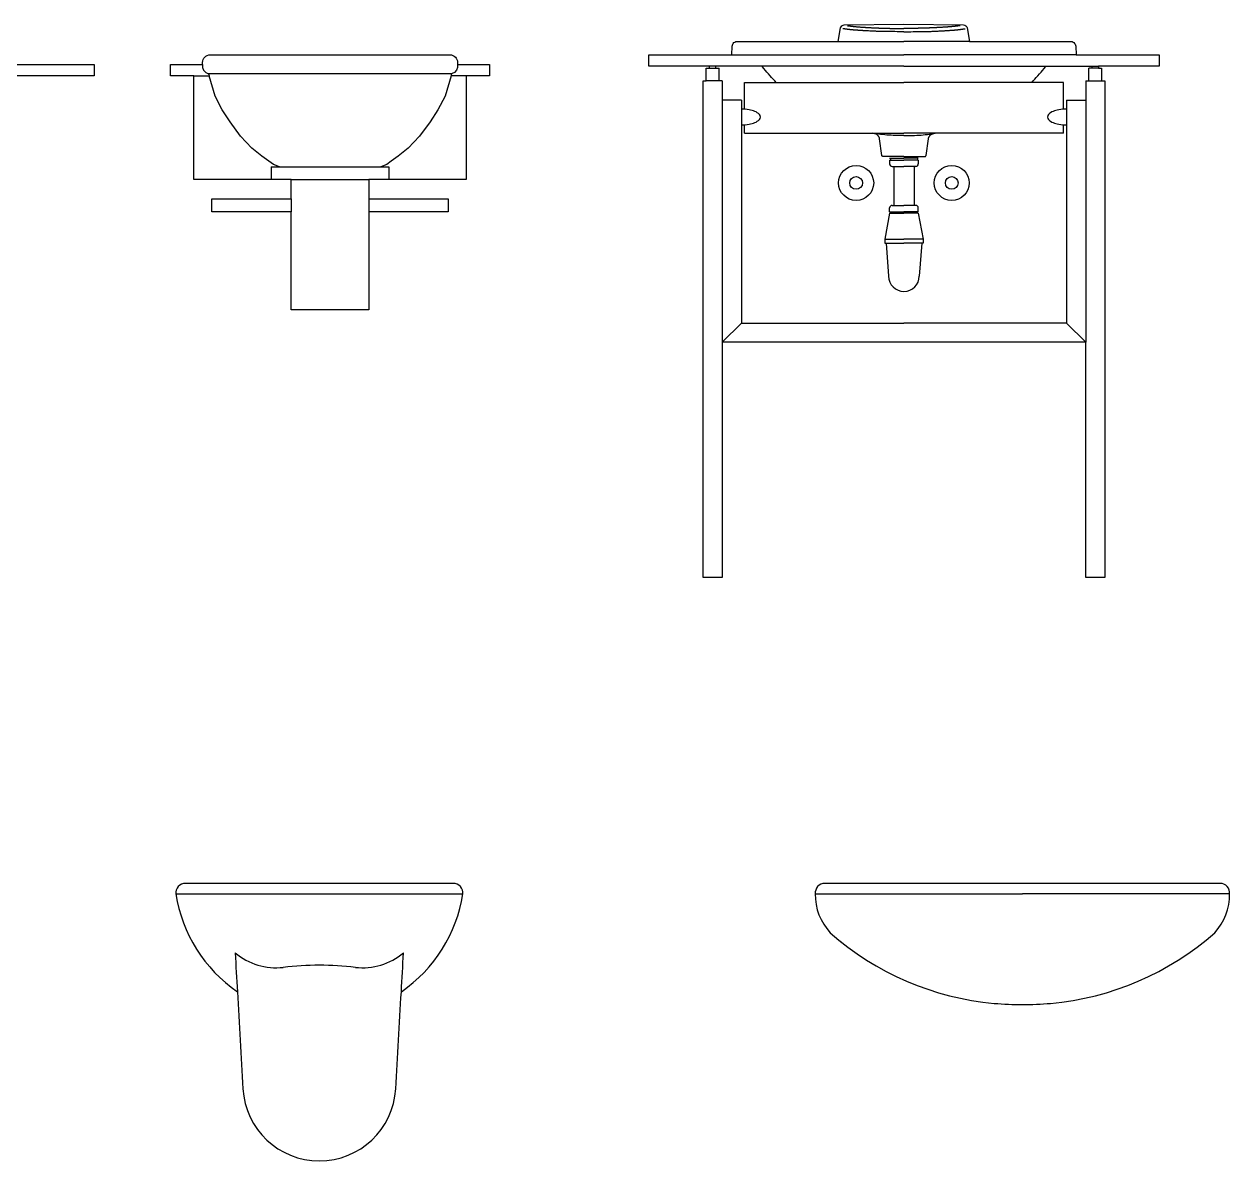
# Model space of a CAD drawing. Header units: millimetres. Extents: x 26555 to 42000, y 34815 to 42213.
# Drawn here: x 28434 to 30325, y 40430 to 42213 of the extents above; entities that cross this region are included whole.
import ezdxf

# ---------------------------------------------------------------- set-up
doc = ezdxf.new("R2010")
doc.units = ezdxf.units.MM
doc.layers.add('cad-block.com', color=250, linetype='Continuous')

# ---------------------------------------------------------------- blocks, each defined once
blk = doc.blocks.new('washbasin 3_front_cad-block.com')
at = {"color": 0}
for p, q in [((-200, -15), (-200, -19.9)), ((200, -15), (200, -19.9)), ((-213.4, -33), (-189.7, -33)), ((-200, -19.9), (-198.5, -24)), ((-198.5, -24), (-195, -27.6)), ((-195, -27.6), (-191.5, -29.6)), ((-191.5, -29.6), (-190.2, -30.9)), ((-191.5, -29.6), (191.5, -29.6)), ((-190.2, -30.9), (-189.7, -33)), ((-180.3, -64.7), (-189.7, -33)), ((189.7, -33), (180.3, -64.7)), ((190.2, -30.9), (189.7, -33)), ((213.4, -33), (189.7, -33)), ((191.5, -29.6), (190.2, -30.9)), ((195, -27.6), (191.5, -29.6)), ((198.5, -24), (195, -27.6)), ((200, -19.9), (198.5, -24)), ((-169.1, -86.4), (-180.3, -64.7)), ((180.3, -64.7), (169.1, -86.4)), ((-156.8, -105.2), (-169.1, -86.4)), ((169.1, -86.4), (156.8, -105.2)), ((-140.4, -127.5), (-156.8, -105.2)), ((156.8, -105.2), (140.4, -127.5)), ((-122.7, -146.3), (-140.4, -127.5)), ((140.4, -127.5), (122.7, -146.3)), ((-106.9, -159.2), (-122.7, -146.3)), ((122.7, -146.3), (106.9, -159.2)), ((-96, -166.8), (-106.9, -159.2)), ((-88.8, -171.9), (-96, -166.8)), ((96, -166.8), (88.8, -171.9)), ((106.9, -159.2), (96, -166.8)), ((-92.1, -175.7), (-79.5, -175.7)), ((-92.1, -175.7), (-92.1, -195.7)), ((-79.5, -175.7), (-88.8, -171.9)), ((-79.5, -175.7), (79.5, -175.7)), ((88.8, -171.9), (79.5, -175.7)), ((79.5, -175.7), (92.1, -175.7)), ((92.1, -175.7), (92.1, -195.7)), ((-60.8, -195.7), (60.8, -195.7)), ((-60.8, -226.2), (-60.8, -246.2)), ((60.8, -226.2), (60.8, -246.2))]:
    blk.add_line(p, q, dxfattribs=at)
blk.add_lwpolyline([(-213.4, -195.7), (-213.4, -33), (-350, -33), (-350, -15), (-200, -15), (-200, -12, -0.414214), (-188, 0), (188, 0, -0.414214), (200, -12), (200, -15), (350, -15), (350, -33), (213.4, -33), (213.4, -195.7), (92.1, -195.7), (60.8, -195.7), (60.8, -226.2), (185.2, -226.2), (185.2, -246.2), (60.8, -246.2), (60.8, -400), (0, -400), (-60.8, -400), (-60.8, -246.2), (-185.2, -246.2), (-185.2, -226.2), (-60.8, -226.2), (-60.8, -195.7), (-92.1, -195.7)], format="xyb", close=True, dxfattribs=at)
blk = doc.blocks.new('washbasin 4_front_cad-block.com')
at = {"color": 0}
for p, q in [((-200, -15), (-200, -19.9)), ((200, -15), (200, -19.9)), ((-213.4, -33), (-189.7, -33)), ((-200, -19.9), (-198.5, -24)), ((-198.5, -24), (-195, -27.6)), ((-195, -27.6), (-191.5, -29.6)), ((-191.5, -29.6), (-190.2, -30.9)), ((-191.5, -29.6), (191.5, -29.6)), ((-190.2, -30.9), (-189.7, -33)), ((-180.3, -64.7), (-189.7, -33)), ((189.7, -33), (180.3, -64.7)), ((190.2, -30.9), (189.7, -33)), ((213.4, -33), (189.7, -33)), ((191.5, -29.6), (190.2, -30.9)), ((195, -27.6), (191.5, -29.6)), ((198.5, -24), (195, -27.6)), ((200, -19.9), (198.5, -24)), ((-169.1, -86.4), (-180.3, -64.7)), ((180.3, -64.7), (169.1, -86.4)), ((-156.8, -105.2), (-169.1, -86.4)), ((169.1, -86.4), (156.8, -105.2)), ((-140.4, -127.5), (-156.8, -105.2)), ((156.8, -105.2), (140.4, -127.5)), ((-122.7, -146.3), (-140.4, -127.5)), ((140.4, -127.5), (122.7, -146.3)), ((-106.9, -159.2), (-122.7, -146.3)), ((122.7, -146.3), (106.9, -159.2)), ((-96, -166.8), (-106.9, -159.2)), ((-88.8, -171.9), (-96, -166.8)), ((96, -166.8), (88.8, -171.9)), ((106.9, -159.2), (96, -166.8)), ((-92.1, -175.7), (-92.1, -195.7)), ((-92.1, -175.7), (-79.5, -175.7)), ((-79.5, -175.7), (-88.8, -171.9)), ((-79.5, -175.7), (79.5, -175.7)), ((88.8, -171.9), (79.5, -175.7)), ((79.5, -175.7), (92.1, -175.7)), ((92.1, -175.7), (92.1, -195.7)), ((-60.8, -195.7), (60.8, -195.7)), ((-60.8, -226.2), (-60.8, -246.2)), ((60.8, -226.2), (60.8, -246.2))]:
    blk.add_line(p, q, dxfattribs=at)
blk.add_lwpolyline([(-213.4, -33), (-250, -33), (-250, -15), (-200, -15), (-200, -12, -0.414214), (-188, 0), (188, 0, -0.414214), (200, -12), (200, -15), (250, -15), (250, -33), (213.4, -33), (213.4, -195.7), (92.1, -195.7), (60.8, -195.7), (60.8, -226.2), (185.2, -226.2), (185.2, -246.2), (60.8, -246.2), (60.8, -400), (0, -400), (-60.8, -400), (-60.8, -246.2), (-185.2, -246.2), (-185.2, -226.2), (-60.8, -226.2), (-60.8, -195.7), (-92.1, -195.7), (-213.4, -195.7)], format="xyb", close=True, dxfattribs=at)
blk = doc.blocks.new('washbasin 5_front_cad-block.com')
at = {"color": 0, "linetype": 'Continuous'}
for p, q in [((-0.096, 0.861), (-0.096, 0.861)), ((-0.0958, 0.861), (-0.096, 0.861)), ((-0.0955, 0.861), (-0.0958, 0.861)), ((-0.0953, 0.8609), (-0.0955, 0.861)), ((-0.0951, 0.8609), (-0.0953, 0.8609)), ((-0.0948, 0.8608), (-0.0951, 0.8609)), ((-0.0945, 0.8608), (-0.0948, 0.8608)), ((-0.0942, 0.8607), (-0.0945, 0.8608)), ((-0.0939, 0.8607), (-0.0942, 0.8607)), ((-0.0936, 0.8606), (-0.0939, 0.8607)), ((-0.0933, 0.8606), (-0.0936, 0.8606)), ((-0.093, 0.8605), (-0.0933, 0.8606)), ((-0.0926, 0.8605), (-0.093, 0.8605)), ((-0.0922, 0.8604), (-0.0926, 0.8605)), ((-0.0918, 0.8603), (-0.0922, 0.8604)), ((-0.0914, 0.8603), (-0.0918, 0.8603)), ((-0.091, 0.8602), (-0.0914, 0.8603)), ((-0.0906, 0.8602), (-0.091, 0.8602)), ((-0.0902, 0.8601), (-0.0906, 0.8602)), ((-0.0898, 0.8601), (-0.0902, 0.8601)), ((-0.0893, 0.86), (-0.0898, 0.8601)), ((-0.0888, 0.8599), (-0.0893, 0.86)), ((-0.0884, 0.8599), (-0.0888, 0.8599)), ((-0.0879, 0.8598), (-0.0884, 0.8599)), ((-0.0883, 0.8657), (-0.0881, 0.8657)), ((-0.0881, 0.8657), (-0.0878, 0.8657)), ((-0.0874, 0.8598), (-0.0879, 0.8598)), ((-0.0878, 0.8657), (-0.0875, 0.8656)), ((-0.0875, 0.8656), (-0.0872, 0.8656)), ((-0.0869, 0.8597), (-0.0874, 0.8598)), ((-0.0872, 0.8656), (-0.0868, 0.8655)), ((-0.0864, 0.8597), (-0.0869, 0.8597)), ((-0.0868, 0.8655), (-0.0865, 0.8654)), ((-0.0865, 0.8654), (-0.0861, 0.8654)), ((-0.0859, 0.8596), (-0.0864, 0.8597)), ((-0.0861, 0.8654), (-0.0857, 0.8653)), ((-0.0854, 0.8595), (-0.0859, 0.8596)), ((-0.0857, 0.8653), (-0.0853, 0.8653)), ((-0.0849, 0.8595), (-0.0854, 0.8595)), ((-0.0853, 0.8653), (-0.0849, 0.8652)), ((-0.0849, 0.8652), (-0.0845, 0.8652)), ((-0.0843, 0.8594), (-0.0849, 0.8595)), ((-0.0845, 0.8652), (-0.084, 0.8651)), ((-0.0838, 0.8594), (-0.0843, 0.8594)), ((-0.084, 0.8651), (-0.0836, 0.8651)), ((-0.0832, 0.8593), (-0.0838, 0.8594)), ((-0.0836, 0.8651), (-0.0832, 0.865)), ((-0.0832, 0.865), (-0.0827, 0.865)), ((-0.0826, 0.8593), (-0.0832, 0.8593)), ((-0.0827, 0.865), (-0.0822, 0.8649)), ((-0.0821, 0.8592), (-0.0826, 0.8593)), ((-0.0822, 0.8649), (-0.0818, 0.8648)), ((-0.0815, 0.8591), (-0.0821, 0.8592)), ((-0.0818, 0.8648), (-0.0813, 0.8648)), ((-0.0809, 0.8591), (-0.0815, 0.8591)), ((-0.0813, 0.8648), (-0.0808, 0.8647)), ((-0.0803, 0.859), (-0.0809, 0.8591)), ((-0.0808, 0.8647), (-0.0803, 0.8647)), ((-0.0803, 0.8647), (-0.0798, 0.8646)), ((-0.0796, 0.859), (-0.0803, 0.859)), ((-0.0798, 0.8646), (-0.0792, 0.8646)), ((-0.079, 0.8589), (-0.0796, 0.859)), ((-0.0792, 0.8646), (-0.0787, 0.8645)), ((-0.0784, 0.8589), (-0.079, 0.8589)), ((-0.0787, 0.8645), (-0.0782, 0.8645)), ((-0.0777, 0.8588), (-0.0784, 0.8589)), ((-0.0782, 0.8645), (-0.0776, 0.8644)), ((-0.0771, 0.8587), (-0.0777, 0.8588)), ((-0.0776, 0.8644), (-0.0771, 0.8644)), ((-0.0771, 0.8644), (-0.0765, 0.8643)), ((-0.0764, 0.8587), (-0.0771, 0.8587)), ((-0.0765, 0.8643), (-0.0759, 0.8642)), ((-0.0758, 0.8586), (-0.0764, 0.8587)), ((-0.0759, 0.8642), (-0.0753, 0.8642)), ((-0.0751, 0.8586), (-0.0758, 0.8586)), ((-0.0753, 0.8642), (-0.0747, 0.8641)), ((-0.0744, 0.8585), (-0.0751, 0.8586)), ((-0.0747, 0.8641), (-0.0741, 0.8641)), ((-0.0737, 0.8585), (-0.0744, 0.8585)), ((-0.0741, 0.8641), (-0.0735, 0.864)), ((-0.073, 0.8584), (-0.0737, 0.8585)), ((-0.0735, 0.864), (-0.0729, 0.864)), ((-0.0723, 0.8584), (-0.073, 0.8584)), ((-0.0729, 0.864), (-0.0723, 0.8639)), ((-0.0723, 0.8639), (-0.0716, 0.8639)), ((-0.0716, 0.8583), (-0.0723, 0.8584)), ((-0.0716, 0.8639), (-0.071, 0.8638)), ((-0.0708, 0.8583), (-0.0716, 0.8583)), ((-0.071, 0.8638), (-0.0703, 0.8638)), ((-0.0701, 0.8582), (-0.0708, 0.8583)), ((-0.0703, 0.8638), (-0.0697, 0.8637)), ((-0.0694, 0.8582), (-0.0701, 0.8582)), ((-0.0697, 0.8637), (-0.069, 0.8637)), ((-0.0686, 0.8581), (-0.0694, 0.8582)), ((-0.069, 0.8637), (-0.0683, 0.8636)), ((-0.068, 0.8581), (-0.0686, 0.8581)), ((-0.0683, 0.8636), (-0.0676, 0.8636)), ((-0.0675, 0.858), (-0.068, 0.8581)), ((-0.0676, 0.8636), (-0.0669, 0.8635)), ((-0.0669, 0.858), (-0.0675, 0.858)), ((-0.0669, 0.8635), (-0.0662, 0.8635)), ((-0.0664, 0.858), (-0.0669, 0.858)), ((-0.0658, 0.8579), (-0.0664, 0.858)), ((-0.0662, 0.8635), (-0.0655, 0.8634)), ((-0.0653, 0.8579), (-0.0658, 0.8579)), ((-0.0655, 0.8634), (-0.0648, 0.8634)), ((-0.0646, 0.8579), (-0.0653, 0.8579)), ((-0.0648, 0.8634), (-0.0641, 0.8633)), ((-0.0638, 0.8578), (-0.0646, 0.8579)), ((-0.0641, 0.8633), (-0.0633, 0.8632)), ((-0.063, 0.8578), (-0.0638, 0.8578)), ((-0.0633, 0.8632), (-0.0628, 0.8632)), ((-0.0623, 0.8577), (-0.063, 0.8578)), ((-0.0628, 0.8632), (-0.0622, 0.8632)), ((-0.0617, 0.8577), (-0.0623, 0.8577)), ((-0.0622, 0.8632), (-0.0617, 0.8631)), ((-0.0617, 0.8631), (-0.0612, 0.8631)), ((-0.0612, 0.8576), (-0.0617, 0.8577)), ((-0.0612, 0.8631), (-0.0607, 0.8631)), ((-0.0606, 0.8576), (-0.0612, 0.8576)), ((-0.0607, 0.8631), (-0.0601, 0.863)), ((-0.06, 0.8576), (-0.0606, 0.8576)), ((-0.0601, 0.863), (-0.0594, 0.863)), ((-0.0595, 0.8576), (-0.06, 0.8576)), ((-0.0589, 0.8575), (-0.0595, 0.8576)), ((-0.0594, 0.863), (-0.0587, 0.863)), ((-0.0583, 0.8575), (-0.0589, 0.8575)), ((-0.0587, 0.863), (-0.0579, 0.8629)), ((-0.0577, 0.8575), (-0.0583, 0.8575)), ((-0.0579, 0.8629), (-0.0572, 0.8629)), ((-0.0572, 0.8574), (-0.0577, 0.8575)), ((-0.0572, 0.8629), (-0.0566, 0.8628)), ((-0.0566, 0.8574), (-0.0572, 0.8574)), ((-0.0566, 0.8628), (-0.0561, 0.8628)), ((-0.056, 0.8574), (-0.0566, 0.8574)), ((-0.0561, 0.8628), (-0.0556, 0.8628)), ((-0.0554, 0.8574), (-0.056, 0.8574)), ((-0.0556, 0.8628), (-0.055, 0.8627)), ((-0.0536, 0.8573), (-0.0554, 0.8574)), ((-0.055, 0.8627), (-0.0545, 0.8627)), ((-0.0545, 0.8627), (-0.0539, 0.8627)), ((-0.0539, 0.8627), (-0.0534, 0.8627)), ((-0.0518, 0.8572), (-0.0536, 0.8573)), ((-0.0534, 0.8627), (-0.0528, 0.8626)), ((-0.0528, 0.8626), (-0.0523, 0.8626)), ((-0.0523, 0.8626), (-0.0517, 0.8626)), ((-0.0506, 0.8571), (-0.0518, 0.8572)), ((-0.0517, 0.8626), (-0.0511, 0.8625)), ((-0.0511, 0.8625), (-0.0506, 0.8625)), ((-0.0506, 0.8625), (-0.05, 0.8625)), ((-0.0493, 0.8571), (-0.0506, 0.8571)), ((-0.05, 0.8625), (-0.0494, 0.8625)), ((-0.0494, 0.8625), (-0.0488, 0.8624)), ((-0.0481, 0.857), (-0.0493, 0.8571)), ((-0.0488, 0.8624), (-0.0483, 0.8624)), ((-0.0483, 0.8624), (-0.0477, 0.8624)), ((-0.0468, 0.857), (-0.0481, 0.857)), ((-0.0477, 0.8624), (-0.0471, 0.8623)), ((-0.0471, 0.8623), (-0.0465, 0.8623)), ((-0.0455, 0.8569), (-0.0468, 0.857)), ((-0.0465, 0.8623), (-0.0459, 0.8623)), ((-0.0459, 0.8623), (-0.0453, 0.8623)), ((-0.0442, 0.8569), (-0.0455, 0.8569)), ((-0.0453, 0.8623), (-0.0447, 0.8622)), ((-0.0447, 0.8622), (-0.0441, 0.8622)), ((-0.0429, 0.8568), (-0.0442, 0.8569)), ((-0.0441, 0.8622), (-0.0435, 0.8622)), ((-0.0435, 0.8622), (-0.0429, 0.8622)), ((-0.0429, 0.8622), (-0.0423, 0.8621)), ((-0.0416, 0.8568), (-0.0429, 0.8568)), ((-0.0423, 0.8621), (-0.0417, 0.8621)), ((-0.0417, 0.8621), (-0.0411, 0.8621)), ((-0.0403, 0.8568), (-0.0416, 0.8568)), ((-0.0411, 0.8621), (-0.0405, 0.8621)), ((-0.0405, 0.8621), (-0.0399, 0.8621)), ((-0.0389, 0.8567), (-0.0403, 0.8568)), ((-0.0399, 0.8621), (-0.0393, 0.862)), ((-0.0393, 0.862), (-0.0386, 0.862)), ((-0.0375, 0.8567), (-0.0389, 0.8567)), ((-0.0386, 0.862), (-0.038, 0.862)), ((-0.038, 0.862), (-0.0374, 0.862)), ((-0.0361, 0.8566), (-0.0375, 0.8567)), ((-0.0374, 0.862), (-0.0368, 0.8619)), ((-0.0368, 0.8619), (-0.0361, 0.8619)), ((-0.0361, 0.8619), (-0.0356, 0.8619)), ((-0.0346, 0.8566), (-0.0361, 0.8566)), ((-0.0356, 0.8619), (-0.0351, 0.8619)), ((-0.0351, 0.8619), (-0.0345, 0.8619)), ((-0.0331, 0.8566), (-0.0346, 0.8566)), ((-0.0345, 0.8619), (-0.0339, 0.8618)), ((-0.0339, 0.8618), (-0.0333, 0.8618)), ((-0.0333, 0.8618), (-0.0328, 0.8618)), ((-0.0315, 0.8565), (-0.0331, 0.8566)), ((-0.0328, 0.8618), (-0.0323, 0.8618)), ((-0.0323, 0.8618), (-0.0318, 0.8618)), ((-0.0318, 0.8618), (-0.0313, 0.8618)), ((-0.0299, 0.8565), (-0.0315, 0.8565)), ((-0.0313, 0.8618), (-0.0309, 0.8618)), ((-0.0309, 0.8618), (-0.0304, 0.8617)), ((-0.0304, 0.8617), (-0.0299, 0.8617)), ((-0.0299, 0.8617), (-0.0294, 0.8617)), ((-0.0282, 0.8565), (-0.0299, 0.8565)), ((-0.0294, 0.8617), (-0.0289, 0.8617)), ((-0.0289, 0.8617), (-0.0284, 0.8617)), ((-0.0284, 0.8617), (-0.0279, 0.8617)), ((-0.0265, 0.8564), (-0.0282, 0.8565)), ((-0.0279, 0.8617), (-0.0274, 0.8617)), ((-0.0279, 0.8617), (-0.0279, 0.8617)), ((-0.0274, 0.8617), (-0.027, 0.8617)), ((-0.027, 0.8617), (-0.0265, 0.8616)), ((-0.0265, 0.8616), (-0.026, 0.8616)), ((-0.0249, 0.8564), (-0.0265, 0.8564)), ((-0.026, 0.8616), (-0.0255, 0.8616)), ((-0.0255, 0.8616), (-0.025, 0.8616)), ((-0.025, 0.8616), (-0.0245, 0.8616)), ((-0.0233, 0.8564), (-0.0249, 0.8564)), ((-0.0245, 0.8616), (-0.024, 0.8616)), ((-0.024, 0.8616), (-0.0235, 0.8616)), ((-0.0235, 0.8616), (-0.023, 0.8616)), ((-0.0216, 0.8564), (-0.0233, 0.8564)), ((-0.023, 0.8616), (-0.0225, 0.8616)), ((-0.0225, 0.8616), (-0.022, 0.8615)), ((-0.022, 0.8615), (-0.0215, 0.8615)), ((-0.0199, 0.8563), (-0.0216, 0.8564)), ((-0.0215, 0.8615), (-0.021, 0.8615)), ((-0.021, 0.8615), (-0.0205, 0.8615)), ((-0.0205, 0.8615), (-0.02, 0.8615)), ((-0.02, 0.8615), (-0.0195, 0.8615)), ((-0.0164, 0.8563), (-0.0199, 0.8563)), ((-0.0195, 0.8615), (-0.019, 0.8615)), ((-0.019, 0.8615), (-0.0185, 0.8615)), ((-0.0185, 0.8615), (-0.018, 0.8615)), ((-0.018, 0.8615), (-0.0175, 0.8615)), ((-0.0175, 0.8615), (-0.017, 0.8615)), ((-0.017, 0.8615), (-0.0165, 0.8615)), ((-0.0165, 0.8615), (-0.0159, 0.8614)), ((-0.0144, 0.8563), (-0.0164, 0.8563)), ((-0.0159, 0.8614), (-0.0153, 0.8614)), ((-0.0153, 0.8614), (-0.0148, 0.8614)), ((-0.0148, 0.8614), (-0.0144, 0.8614)), ((-0.0144, 0.8614), (-0.0139, 0.8614)), ((-0.0109, 0.8562), (-0.0144, 0.8563)), ((-0.0139, 0.8614), (-0.0133, 0.8614)), ((-0.0133, 0.8614), (-0.0127, 0.8614)), ((-0.0127, 0.8614), (-0.0121, 0.8614)), ((-0.0121, 0.8614), (-0.0115, 0.8614)), ((-0.0115, 0.8614), (-0.0109, 0.8614)), ((-0.0109, 0.8614), (-0.0103, 0.8614)), ((-0.0073, 0.8562), (-0.0109, 0.8562)), ((-0.0103, 0.8614), (-0.0097, 0.8614)), ((-0.0097, 0.8614), (-0.0091, 0.8614)), ((-0.0091, 0.8614), (-0.0085, 0.8614)), ((-0.0085, 0.8614), (-0.0083, 0.8614)), ((-0.0083, 0.8614), (-0.0079, 0.8614)), ((-0.0083, 0.8614), (-0.0083, 0.8614)), ((-0.0079, 0.8614), (-0.0073, 0.8614)), ((-0.0073, 0.8614), (-0.0067, 0.8614)), ((-0.0037, 0.8562), (-0.0073, 0.8562)), ((-0.0067, 0.8614), (-0.0061, 0.8614)), ((-0.0061, 0.8614), (-0.0055, 0.8614)), ((-0.0055, 0.8614), (-0.0049, 0.8614)), ((-0.0049, 0.8614), (-0.0043, 0.8613)), ((-0.0043, 0.8613), (-0.0037, 0.8613)), ((-0.0037, 0.8613), (-0.0031, 0.8613)), ((0, 0.8562), (-0.0037, 0.8562)), ((-0.0031, 0.8613), (-0.0025, 0.8613)), ((-0.0025, 0.8613), (-0.0018, 0.8613)), ((-0.0018, 0.8613), (-0.0014, 0.8613)), ((-0.0014, 0.8613), (-0.0012, 0.8613)), ((-0.0012, 0.8613), (-0.0008, 0.8613)), ((-0.0008, 0.8613), (-0.0006, 0.8613)), ((-0.0006, 0.8613), (-0.0005, 0.8613)), ((-0.0005, 0.8613), (-0.0002, 0.8613)), ((-0.0002, 0.8613), (-0.0001, 0.8613)), ((-0.0001, 0.8613), (0, 0.8613)), ((0.0001, 0.8613), (0, 0.8613)), ((0, 0.8562), (0.0037, 0.8562)), ((0.0002, 0.8613), (0.0001, 0.8613)), ((0.0005, 0.8613), (0.0002, 0.8613)), ((0.0006, 0.8613), (0.0005, 0.8613)), ((0.0008, 0.8613), (0.0006, 0.8613)), ((0.0012, 0.8613), (0.0008, 0.8613)), ((0.0014, 0.8613), (0.0012, 0.8613)), ((0.0018, 0.8613), (0.0014, 0.8613)), ((0.0025, 0.8613), (0.0018, 0.8613)), ((0.0031, 0.8613), (0.0025, 0.8613)), ((0.0037, 0.8613), (0.0031, 0.8613)), ((0.0043, 0.8613), (0.0037, 0.8613)), ((0.0037, 0.8562), (0.0073, 0.8562)), ((0.0049, 0.8614), (0.0043, 0.8613)), ((0.0055, 0.8614), (0.0049, 0.8614)), ((0.0061, 0.8614), (0.0055, 0.8614)), ((0.0067, 0.8614), (0.0061, 0.8614)), ((0.0073, 0.8614), (0.0067, 0.8614)), ((0.0079, 0.8614), (0.0073, 0.8614)), ((0.0073, 0.8562), (0.0109, 0.8562)), ((0.0083, 0.8614), (0.0079, 0.8614)), ((0.0085, 0.8614), (0.0083, 0.8614)), ((0.0083, 0.8614), (0.0083, 0.8614)), ((0.0091, 0.8614), (0.0085, 0.8614)), ((0.0097, 0.8614), (0.0091, 0.8614)), ((0.0103, 0.8614), (0.0097, 0.8614)), ((0.0109, 0.8614), (0.0103, 0.8614)), ((0.0115, 0.8614), (0.0109, 0.8614)), ((0.0109, 0.8562), (0.0144, 0.8563)), ((0.0121, 0.8614), (0.0115, 0.8614)), ((0.0127, 0.8614), (0.0121, 0.8614)), ((0.0133, 0.8614), (0.0127, 0.8614)), ((0.0139, 0.8614), (0.0133, 0.8614)), ((0.0144, 0.8614), (0.0139, 0.8614)), ((0.0148, 0.8614), (0.0144, 0.8614)), ((0.0144, 0.8563), (0.0164, 0.8563)), ((0.0153, 0.8614), (0.0148, 0.8614)), ((0.0159, 0.8614), (0.0153, 0.8614)), ((0.0165, 0.8615), (0.0159, 0.8614)), ((0.0164, 0.8563), (0.0199, 0.8563)), ((0.017, 0.8615), (0.0165, 0.8615)), ((0.0175, 0.8615), (0.017, 0.8615)), ((0.018, 0.8615), (0.0175, 0.8615)), ((0.0185, 0.8615), (0.018, 0.8615)), ((0.019, 0.8615), (0.0185, 0.8615)), ((0.0195, 0.8615), (0.019, 0.8615)), ((0.02, 0.8615), (0.0195, 0.8615)), ((0.0199, 0.8563), (0.0216, 0.8564)), ((0.0205, 0.8615), (0.02, 0.8615)), ((0.021, 0.8615), (0.0205, 0.8615)), ((0.0215, 0.8615), (0.021, 0.8615)), ((0.022, 0.8615), (0.0215, 0.8615)), ((0.0216, 0.8564), (0.0233, 0.8564)), ((0.0225, 0.8616), (0.022, 0.8615)), ((0.023, 0.8616), (0.0225, 0.8616)), ((0.0235, 0.8616), (0.023, 0.8616)), ((0.0233, 0.8564), (0.0249, 0.8564)), ((0.024, 0.8616), (0.0235, 0.8616)), ((0.0245, 0.8616), (0.024, 0.8616)), ((0.025, 0.8616), (0.0245, 0.8616)), ((0.0249, 0.8564), (0.0265, 0.8564)), ((0.0255, 0.8616), (0.025, 0.8616)), ((0.026, 0.8616), (0.0255, 0.8616)), ((0.0265, 0.8616), (0.026, 0.8616)), ((0.027, 0.8617), (0.0265, 0.8616)), ((0.0265, 0.8564), (0.0282, 0.8565)), ((0.0274, 0.8617), (0.027, 0.8617)), ((0.0279, 0.8617), (0.0274, 0.8617)), ((0.0284, 0.8617), (0.0279, 0.8617)), ((0.0279, 0.8617), (0.0279, 0.8617)), ((0.0282, 0.8565), (0.0299, 0.8565)), ((0.0289, 0.8617), (0.0284, 0.8617)), ((0.0294, 0.8617), (0.0289, 0.8617)), ((0.0299, 0.8617), (0.0294, 0.8617)), ((0.0304, 0.8617), (0.0299, 0.8617)), ((0.0299, 0.8565), (0.0315, 0.8565)), ((0.0309, 0.8618), (0.0304, 0.8617)), ((0.0313, 0.8618), (0.0309, 0.8618)), ((0.0318, 0.8618), (0.0313, 0.8618)), ((0.0315, 0.8565), (0.0331, 0.8566)), ((0.0323, 0.8618), (0.0318, 0.8618)), ((0.0328, 0.8618), (0.0323, 0.8618)), ((0.0333, 0.8618), (0.0328, 0.8618)), ((0.0331, 0.8566), (0.0346, 0.8566)), ((0.0339, 0.8618), (0.0333, 0.8618)), ((0.0345, 0.8619), (0.0339, 0.8618)), ((0.0351, 0.8619), (0.0345, 0.8619)), ((0.0346, 0.8566), (0.0361, 0.8566)), ((0.0356, 0.8619), (0.0351, 0.8619)), ((0.0361, 0.8619), (0.0356, 0.8619)), ((0.0368, 0.8619), (0.0361, 0.8619)), ((0.0361, 0.8566), (0.0375, 0.8567)), ((0.0374, 0.862), (0.0368, 0.8619)), ((0.038, 0.862), (0.0374, 0.862)), ((0.0375, 0.8567), (0.0389, 0.8567)), ((0.0386, 0.862), (0.038, 0.862)), ((0.0393, 0.862), (0.0386, 0.862)), ((0.0389, 0.8567), (0.0403, 0.8568)), ((0.0399, 0.8621), (0.0393, 0.862)), ((0.0405, 0.8621), (0.0399, 0.8621)), ((0.0403, 0.8568), (0.0416, 0.8568)), ((0.0411, 0.8621), (0.0405, 0.8621)), ((0.0417, 0.8621), (0.0411, 0.8621)), ((0.0416, 0.8568), (0.0429, 0.8568)), ((0.0423, 0.8621), (0.0417, 0.8621)), ((0.0429, 0.8622), (0.0423, 0.8621)), ((0.0435, 0.8622), (0.0429, 0.8622)), ((0.0429, 0.8568), (0.0442, 0.8569)), ((0.0441, 0.8622), (0.0435, 0.8622)), ((0.0447, 0.8622), (0.0441, 0.8622)), ((0.0442, 0.8569), (0.0455, 0.8569)), ((0.0453, 0.8623), (0.0447, 0.8622)), ((0.0459, 0.8623), (0.0453, 0.8623)), ((0.0455, 0.8569), (0.0468, 0.857)), ((0.0465, 0.8623), (0.0459, 0.8623)), ((0.0471, 0.8623), (0.0465, 0.8623)), ((0.0468, 0.857), (0.0481, 0.857)), ((0.0477, 0.8624), (0.0471, 0.8623)), ((0.0483, 0.8624), (0.0477, 0.8624)), ((0.0481, 0.857), (0.0493, 0.8571)), ((0.0488, 0.8624), (0.0483, 0.8624)), ((0.0494, 0.8625), (0.0488, 0.8624)), ((0.0493, 0.8571), (0.0506, 0.8571)), ((0.05, 0.8625), (0.0494, 0.8625)), ((0.0506, 0.8625), (0.05, 0.8625)), ((0.0511, 0.8625), (0.0506, 0.8625)), ((0.0506, 0.8571), (0.0518, 0.8572)), ((0.0517, 0.8626), (0.0511, 0.8625)), ((0.0523, 0.8626), (0.0517, 0.8626)), ((0.0518, 0.8572), (0.0536, 0.8573)), ((0.0528, 0.8626), (0.0523, 0.8626)), ((0.0534, 0.8627), (0.0528, 0.8626)), ((0.0539, 0.8627), (0.0534, 0.8627)), ((0.0536, 0.8573), (0.0554, 0.8574)), ((0.0545, 0.8627), (0.0539, 0.8627)), ((0.055, 0.8627), (0.0545, 0.8627)), ((0.0556, 0.8628), (0.055, 0.8627)), ((0.0554, 0.8574), (0.056, 0.8574)), ((0.0561, 0.8628), (0.0556, 0.8628)), ((0.056, 0.8574), (0.0566, 0.8574)), ((0.0566, 0.8628), (0.0561, 0.8628)), ((0.0572, 0.8629), (0.0566, 0.8628)), ((0.0566, 0.8574), (0.0572, 0.8574)), ((0.0579, 0.8629), (0.0572, 0.8629)), ((0.0572, 0.8574), (0.0577, 0.8575)), ((0.0577, 0.8575), (0.0583, 0.8575)), ((0.0587, 0.863), (0.0579, 0.8629)), ((0.0583, 0.8575), (0.0589, 0.8575)), ((0.0594, 0.863), (0.0587, 0.863)), ((0.0589, 0.8575), (0.0595, 0.8576)), ((0.0601, 0.863), (0.0594, 0.863)), ((0.0595, 0.8576), (0.06, 0.8576)), ((0.06, 0.8576), (0.0606, 0.8576)), ((0.0607, 0.8631), (0.0601, 0.863)), ((0.0606, 0.8576), (0.0612, 0.8576)), ((0.0612, 0.8631), (0.0607, 0.8631)), ((0.0617, 0.8631), (0.0612, 0.8631)), ((0.0612, 0.8576), (0.0617, 0.8577)), ((0.0622, 0.8632), (0.0617, 0.8631)), ((0.0617, 0.8577), (0.0623, 0.8577)), ((0.0628, 0.8632), (0.0622, 0.8632)), ((0.0623, 0.8577), (0.063, 0.8578)), ((0.0633, 0.8632), (0.0628, 0.8632)), ((0.063, 0.8578), (0.0638, 0.8578)), ((0.0641, 0.8633), (0.0633, 0.8632)), ((0.0638, 0.8578), (0.0646, 0.8579)), ((0.0648, 0.8634), (0.0641, 0.8633)), ((0.0646, 0.8579), (0.0653, 0.8579)), ((0.0655, 0.8634), (0.0648, 0.8634)), ((0.0653, 0.8579), (0.0658, 0.8579)), ((0.0662, 0.8635), (0.0655, 0.8634)), ((0.0658, 0.8579), (0.0664, 0.858)), ((0.0669, 0.8635), (0.0662, 0.8635)), ((0.0664, 0.858), (0.0669, 0.858)), ((0.0676, 0.8636), (0.0669, 0.8635)), ((0.0669, 0.858), (0.0675, 0.858)), ((0.0675, 0.858), (0.068, 0.8581)), ((0.0683, 0.8636), (0.0676, 0.8636)), ((0.068, 0.8581), (0.0686, 0.8581)), ((0.069, 0.8637), (0.0683, 0.8636)), ((0.0686, 0.8581), (0.0694, 0.8582)), ((0.0697, 0.8637), (0.069, 0.8637)), ((0.0694, 0.8582), (0.0701, 0.8582)), ((0.0703, 0.8638), (0.0697, 0.8637)), ((0.0701, 0.8582), (0.0708, 0.8583)), ((0.071, 0.8638), (0.0703, 0.8638)), ((0.0708, 0.8583), (0.0716, 0.8583)), ((0.0716, 0.8639), (0.071, 0.8638)), ((0.0723, 0.8639), (0.0716, 0.8639)), ((0.0716, 0.8583), (0.0723, 0.8584)), ((0.0729, 0.864), (0.0723, 0.8639)), ((0.0723, 0.8584), (0.073, 0.8584)), ((0.0735, 0.864), (0.0729, 0.864)), ((0.073, 0.8584), (0.0737, 0.8585)), ((0.0741, 0.8641), (0.0735, 0.864)), ((0.0737, 0.8585), (0.0744, 0.8585)), ((0.0747, 0.8641), (0.0741, 0.8641)), ((0.0744, 0.8585), (0.0751, 0.8586)), ((0.0753, 0.8642), (0.0747, 0.8641)), ((0.0751, 0.8586), (0.0758, 0.8586)), ((0.0759, 0.8642), (0.0753, 0.8642)), ((0.0758, 0.8586), (0.0764, 0.8587)), ((0.0765, 0.8643), (0.0759, 0.8642)), ((0.0764, 0.8587), (0.0771, 0.8587)), ((0.0771, 0.8644), (0.0765, 0.8643)), ((0.0776, 0.8644), (0.0771, 0.8644)), ((0.0771, 0.8587), (0.0777, 0.8588)), ((0.0782, 0.8645), (0.0776, 0.8644)), ((0.0777, 0.8588), (0.0784, 0.8589)), ((0.0787, 0.8645), (0.0782, 0.8645)), ((0.0784, 0.8589), (0.079, 0.8589)), ((0.0792, 0.8646), (0.0787, 0.8645)), ((0.079, 0.8589), (0.0796, 0.859)), ((0.0798, 0.8646), (0.0792, 0.8646)), ((0.0796, 0.859), (0.0803, 0.859)), ((0.0803, 0.8647), (0.0798, 0.8646)), ((0.0808, 0.8647), (0.0803, 0.8647)), ((0.0803, 0.859), (0.0809, 0.8591)), ((0.0813, 0.8648), (0.0808, 0.8647)), ((0.0809, 0.8591), (0.0815, 0.8591)), ((0.0818, 0.8648), (0.0813, 0.8648)), ((0.0815, 0.8591), (0.0821, 0.8592)), ((0.0822, 0.8649), (0.0818, 0.8648)), ((0.0821, 0.8592), (0.0826, 0.8593)), ((0.0827, 0.865), (0.0822, 0.8649)), ((0.0826, 0.8593), (0.0832, 0.8593)), ((0.0832, 0.865), (0.0827, 0.865)), ((0.0836, 0.8651), (0.0832, 0.865)), ((0.0832, 0.8593), (0.0838, 0.8594)), ((0.084, 0.8651), (0.0836, 0.8651)), ((0.0838, 0.8594), (0.0843, 0.8594)), ((0.0845, 0.8652), (0.084, 0.8651)), ((0.0843, 0.8594), (0.0849, 0.8595)), ((0.0849, 0.8652), (0.0845, 0.8652)), ((0.0853, 0.8653), (0.0849, 0.8652)), ((0.0849, 0.8595), (0.0854, 0.8595)), ((0.0857, 0.8653), (0.0853, 0.8653)), ((0.0854, 0.8595), (0.0859, 0.8596)), ((0.0861, 0.8654), (0.0857, 0.8653)), ((0.0859, 0.8596), (0.0864, 0.8597)), ((0.0865, 0.8654), (0.0861, 0.8654)), ((0.0864, 0.8597), (0.0869, 0.8597)), ((0.0868, 0.8655), (0.0865, 0.8654)), ((0.0872, 0.8656), (0.0868, 0.8655)), ((0.0869, 0.8597), (0.0874, 0.8598)), ((0.0875, 0.8656), (0.0872, 0.8656)), ((0.0874, 0.8598), (0.0879, 0.8598)), ((0.0878, 0.8657), (0.0875, 0.8656)), ((0.0881, 0.8657), (0.0878, 0.8657)), ((0.0879, 0.8598), (0.0884, 0.8599)), ((0.0883, 0.8657), (0.0881, 0.8657)), ((0.0884, 0.8599), (0.0888, 0.8599)), ((0.0888, 0.8599), (0.0893, 0.86)), ((0.0893, 0.86), (0.0898, 0.8601)), ((0.0898, 0.8601), (0.0902, 0.8601)), ((0.0902, 0.8601), (0.0906, 0.8602)), ((0.0906, 0.8602), (0.091, 0.8602)), ((0.091, 0.8602), (0.0914, 0.8603)), ((0.0914, 0.8603), (0.0918, 0.8603)), ((0.0918, 0.8603), (0.0922, 0.8604)), ((0.0922, 0.8604), (0.0926, 0.8605)), ((0.0926, 0.8605), (0.093, 0.8605)), ((0.093, 0.8605), (0.0933, 0.8606)), ((0.0933, 0.8606), (0.0936, 0.8606)), ((0.0936, 0.8606), (0.0939, 0.8607)), ((0.0939, 0.8607), (0.0942, 0.8607)), ((0.0942, 0.8607), (0.0945, 0.8608)), ((0.0945, 0.8608), (0.0948, 0.8608)), ((0.0948, 0.8608), (0.0951, 0.8609)), ((0.0951, 0.8609), (0.0953, 0.8609)), ((0.0953, 0.8609), (0.0955, 0.861)), ((0.0955, 0.861), (0.0958, 0.861)), ((0.0958, 0.861), (0.096, 0.861)), ((0.096, 0.861), (0.096, 0.861)), ((-0.27, 0.82), (0, 0.82)), ((0.27, 0.82), (0, 0.82)), ((-0.222, 0.8011), (-0.2227, 0.802)), ((-0.2197, 0.7984), (-0.222, 0.8011)), ((-0.2174, 0.7956), (-0.2197, 0.7984)), ((-0.215, 0.7928), (-0.2174, 0.7956)), ((0.215, 0.7928), (0.2174, 0.7956)), ((0.2174, 0.7956), (0.2197, 0.7984)), ((0.2197, 0.7984), (0.222, 0.8011)), ((0.222, 0.8011), (0.2227, 0.802)), ((-0.2126, 0.7899), (-0.215, 0.7928)), ((-0.2101, 0.7872), (-0.2126, 0.7899)), ((-0.2076, 0.7844), (-0.2101, 0.7872)), ((-0.2051, 0.7817), (-0.2076, 0.7844)), ((-0.2025, 0.779), (-0.2051, 0.7817)), ((-0.2004, 0.7768), (-0.2025, 0.779)), ((-0.2004, 0.7768), (-0.2004, 0.7768)), ((0.2004, 0.7768), (0.2025, 0.779)), ((0.2004, 0.7768), (0.2004, 0.7768)), ((0.2025, 0.779), (0.2051, 0.7817)), ((0.2051, 0.7817), (0.2076, 0.7844)), ((0.2076, 0.7844), (0.2101, 0.7872)), ((0.2101, 0.7872), (0.2126, 0.7899)), ((0.2126, 0.7899), (0.215, 0.7928)), ((-0.0466, 0.6964), (-0.0488, 0.6968)), ((-0.0461, 0.6963), (-0.0466, 0.6964)), ((-0.0433, 0.6959), (-0.0466, 0.6964)), ((-0.0455, 0.6962), (-0.0461, 0.6963)), ((-0.0449, 0.696), (-0.0455, 0.6962)), ((-0.0444, 0.6958), (-0.0449, 0.696)), ((-0.0438, 0.6956), (-0.0444, 0.6958)), ((-0.0433, 0.6953), (-0.0438, 0.6956)), ((-0.04, 0.6955), (-0.0433, 0.6959)), ((-0.0428, 0.695), (-0.0433, 0.6953)), ((-0.0422, 0.6946), (-0.0428, 0.695)), ((-0.0417, 0.6942), (-0.0422, 0.6946)), ((-0.0413, 0.6938), (-0.0417, 0.6942)), ((-0.0408, 0.6933), (-0.0413, 0.6938)), ((-0.0404, 0.6929), (-0.0408, 0.6933)), ((-0.04, 0.6924), (-0.0404, 0.6929)), ((-0.0367, 0.6951), (-0.04, 0.6955)), ((-0.0397, 0.6918), (-0.04, 0.6924)), ((-0.0394, 0.6913), (-0.0397, 0.6918)), ((-0.0391, 0.6908), (-0.0394, 0.6913)), ((-0.0389, 0.6902), (-0.0391, 0.6908)), ((-0.0386, 0.6896), (-0.0389, 0.6902)), ((-0.0385, 0.6891), (-0.0386, 0.6896)), ((-0.0384, 0.6885), (-0.0385, 0.6891)), ((-0.0383, 0.6879), (-0.0384, 0.6885)), ((-0.0346, 0.662), (-0.0383, 0.6879)), ((-0.0334, 0.6947), (-0.0367, 0.6951)), ((-0.0301, 0.6944), (-0.0334, 0.6947)), ((-0.0268, 0.6941), (-0.0301, 0.6944)), ((-0.0234, 0.6939), (-0.0268, 0.6941)), ((-0.0201, 0.6937), (-0.0234, 0.6939)), ((-0.0167, 0.6935), (-0.0201, 0.6937)), ((-0.0134, 0.6934), (-0.0167, 0.6935)), ((-0.0101, 0.6933), (-0.0134, 0.6934)), ((-0.0067, 0.6933), (-0.0101, 0.6933)), ((-0.0034, 0.6933), (-0.0067, 0.6933)), ((0, 0.6933), (-0.0034, 0.6933)), ((0, 0.6933), (0.0034, 0.6933)), ((0.0034, 0.6933), (0.0067, 0.6933)), ((0.0067, 0.6933), (0.0101, 0.6933)), ((0.0101, 0.6933), (0.0134, 0.6934)), ((0.0134, 0.6934), (0.0167, 0.6935)), ((0.0167, 0.6935), (0.0201, 0.6937)), ((0.0201, 0.6937), (0.0234, 0.6939)), ((0.0234, 0.6939), (0.0268, 0.6941)), ((0.0268, 0.6941), (0.0301, 0.6944)), ((0.0301, 0.6944), (0.0334, 0.6947)), ((0.0334, 0.6947), (0.0367, 0.6951)), ((0.0346, 0.662), (0.0383, 0.6879)), ((0.0367, 0.6951), (0.04, 0.6955)), ((0.0383, 0.6879), (0.0384, 0.6885)), ((0.0384, 0.6885), (0.0385, 0.6891)), ((0.0385, 0.6891), (0.0386, 0.6896)), ((0.0386, 0.6896), (0.0389, 0.6902)), ((0.0389, 0.6902), (0.0391, 0.6908)), ((0.0391, 0.6908), (0.0394, 0.6913)), ((0.0394, 0.6913), (0.0397, 0.6918)), ((0.0397, 0.6918), (0.04, 0.6924)), ((0.04, 0.6955), (0.0433, 0.6959)), ((0.04, 0.6924), (0.0404, 0.6929)), ((0.0404, 0.6929), (0.0408, 0.6933)), ((0.0408, 0.6933), (0.0413, 0.6938)), ((0.0413, 0.6938), (0.0417, 0.6942)), ((0.0417, 0.6942), (0.0422, 0.6946)), ((0.0422, 0.6946), (0.0427, 0.695)), ((0.0427, 0.695), (0.0433, 0.6953)), ((0.0433, 0.6959), (0.0466, 0.6964)), ((0.0433, 0.6953), (0.0438, 0.6956)), ((0.0438, 0.6956), (0.0444, 0.6958)), ((0.0444, 0.6958), (0.0449, 0.696)), ((0.0449, 0.696), (0.0455, 0.6962)), ((0.0455, 0.6962), (0.0461, 0.6963)), ((0.0461, 0.6963), (0.0466, 0.6964)), ((0.0466, 0.6964), (0.0488, 0.6968)), ((-0.0346, 0.6618), (-0.0346, 0.662)), ((0.0346, 0.6618), (0.0346, 0.662)), ((-0.0345, 0.6616), (-0.0346, 0.6618)), ((-0.0344, 0.6613), (-0.0345, 0.6616)), ((-0.0343, 0.6611), (-0.0344, 0.6613)), ((-0.0341, 0.6609), (-0.0343, 0.6611)), ((-0.0339, 0.6608), (-0.0341, 0.6609)), ((-0.0337, 0.6606), (-0.0339, 0.6608)), ((-0.0335, 0.6605), (-0.0337, 0.6606)), ((-0.0333, 0.6604), (-0.0335, 0.6605)), ((-0.0331, 0.6603), (-0.0333, 0.6604)), ((-0.0329, 0.6603), (-0.0331, 0.6603)), ((-0.0326, 0.6603), (-0.0329, 0.6603)), ((0, 0.6603), (-0.0326, 0.6603)), ((-0.0225, 0.6577), (0, 0.6577)), ((-0.0225, 0.6547), (-0.0225, 0.6487)), ((-0.0225, 0.6547), (0, 0.6547)), ((-0.021, 0.6577), (-0.021, 0.6547)), ((-0.0185, 0.6447), (0, 0.6447)), ((-0.016, 0.6447), (-0.016, 0.5837)), ((0, 0.6603), (0.0326, 0.6603)), ((0.0225, 0.6577), (0, 0.6577)), ((0.0225, 0.6547), (0, 0.6547)), ((0.0185, 0.6447), (0, 0.6447)), ((0.016, 0.6447), (0.016, 0.5837)), ((0.021, 0.6577), (0.021, 0.6547)), ((0.0225, 0.6547), (0.0225, 0.6487)), ((0.0326, 0.6603), (0.0329, 0.6603)), ((0.0329, 0.6603), (0.0331, 0.6603)), ((0.0331, 0.6603), (0.0333, 0.6604)), ((0.0333, 0.6604), (0.0335, 0.6605)), ((0.0335, 0.6605), (0.0337, 0.6606)), ((0.0337, 0.6606), (0.0339, 0.6608)), ((0.0339, 0.6608), (0.0341, 0.6609)), ((0.0341, 0.6609), (0.0343, 0.6611)), ((0.0343, 0.6611), (0.0344, 0.6613)), ((0.0344, 0.6613), (0.0345, 0.6616)), ((0.0345, 0.6616), (0.0346, 0.6618)), ((-0.0225, 0.5717), (-0.03, 0.5307)), ((-0.0225, 0.5737), (-0.0225, 0.5797)), ((-0.0225, 0.5737), (0, 0.5737)), ((-0.0225, 0.5717), (0, 0.5717)), ((-0.0185, 0.5837), (0, 0.5837)), ((-0.016, 0.5737), (-0.016, 0.5717)), ((0.0185, 0.5837), (0, 0.5837)), ((0.0225, 0.5737), (0, 0.5737)), ((0.0225, 0.5717), (0, 0.5717)), ((0.016, 0.5737), (0.016, 0.5717)), ((0.0225, 0.5737), (0.0225, 0.5797)), ((0.0225, 0.5717), (0.03, 0.5307)), ((-0.03, 0.5307), (-0.03, 0.5247)), ((-0.03, 0.5307), (0, 0.5307)), ((0.03, 0.5307), (0, 0.5307)), ((0.03, 0.5307), (0.03, 0.5247)), ((-0.03, 0.5247), (0, 0.5247)), ((-0.028, 0.5247), (-0.024, 0.4727)), ((0.03, 0.5247), (0, 0.5247)), ((0.028, 0.5247), (0.024, 0.4727))]:
    blk.add_line(p, q, dxfattribs=at)
at = {"color": 0}
for p, q in [((-0.103, 0.841), (0, 0.841)), ((0.103, 0.841), (0, 0.841)), ((0, 0.802), (-0.305, 0.802)), ((-0.305, 0.799), (-0.29, 0.799)), ((-0.295, 0.799), (-0.295, 0.802)), ((-0.29, 0.779), (-0.29, 0.799)), ((0, 0.802), (0.305, 0.802)), ((0.29, 0.779), (0.29, 0.799)), ((0.305, 0.799), (0.29, 0.799)), ((0.295, 0.799), (0.295, 0.802)), ((-0.285, 0.779), (-0.31, 0.779)), ((-0.285, 0.779), (-0.285, 0.369)), ((-0.25, 0.7768), (0, 0.7768)), ((-0.25, 0.7347), (-0.25, 0.7768)), ((0.25, 0.7768), (0, 0.7768)), ((0.25, 0.7347), (0.25, 0.7768)), ((0.285, 0.779), (0.285, 0.369)), ((0.285, 0.779), (0.31, 0.779)), ((-0.255, 0.749), (-0.285, 0.749)), ((-0.255, 0.749), (-0.255, 0.399)), ((0.255, 0.749), (0.255, 0.399)), ((0.255, 0.749), (0.285, 0.749)), ((-0.25, 0.6968), (-0.25, 0.7101)), ((0.25, 0.6968), (0.25, 0.7101)), ((-0.25, 0.6968), (0, 0.6968)), ((0.25, 0.6968), (0, 0.6968)), ((-0.285, 0.369), (-0.255, 0.399)), ((-0.255, 0.399), (0, 0.399)), ((0.255, 0.399), (0, 0.399)), ((0.285, 0.369), (0.255, 0.399))]:
    blk.add_line(p, q, dxfattribs=at)
blk.add_lwpolyline([(0, 0.369), (-0.285, 0.369), (-0.285, 0), (-0.315, 0), (-0.315, 0.779), (-0.31, 0.779), (-0.31, 0.799), (-0.305, 0.799), (-0.305, 0.802), (-0.4, 0.802), (-0.4, 0.82), (-0.27, 0.82), (-0.2694, 0.8334, -0.431243), (-0.2605, 0.841), (-0.103, 0.841), (-0.0993, 0.8621, -0.314987), (-0.0936, 0.8671), (0, 0.8682), (0.0936, 0.8671, -0.314987), (0.0993, 0.8621), (0.103, 0.841), (0.2605, 0.841, -0.431243), (0.2694, 0.8334), (0.27, 0.82), (0.4, 0.82), (0.4, 0.802), (0.305, 0.802), (0.305, 0.799), (0.31, 0.799), (0.31, 0.779), (0.315, 0.779), (0.315, 0), (0.285, 0), (0.285, 0.369)], format="xyb", close=True, dxfattribs=at)
for centre, radius in [((-0.075, 0.619), 0.0275), ((0.075, 0.619), 0.0275), ((-0.075, 0.619), 0.01), ((0.075, 0.619), 0.01)]:
    blk.add_circle(centre, radius, dxfattribs=at)
for centre, radius, start, end in [((-0.255, 0.6631), 0.0718, 80.2078, 90), ((-0.2499, 0.6925), 0.0419, 67.3801, 80.2078), ((-0.2422, 0.711), 0.0219, 44.8308, 67.3801), ((-0.2308, 0.7224), 0.00576, 0, 44.8308), ((-0.2308, 0.7224), 0.00576, 315.1692, 360), ((0.2308, 0.7224), 0.00576, 135.1692, 180), ((0.2308, 0.7224), 0.00576, 180, 224.8308), ((0.2422, 0.711), 0.0219, 112.6199, 135.1692), ((0.2499, 0.6925), 0.0419, 99.7922, 112.6199), ((0.255, 0.6631), 0.0718, 90, 99.7922), ((-0.255, 0.7818), 0.0718, 270, 279.7922), ((-0.2499, 0.7523), 0.0419, 279.7922, 292.6199), ((-0.2422, 0.7338), 0.0219, 292.6199, 315.1692), ((0.2422, 0.7338), 0.0219, 224.8308, 247.3801), ((0.2499, 0.7523), 0.0419, 247.3801, 260.2078), ((0.255, 0.7818), 0.0718, 260.2078, 270)]:
    blk.add_arc(centre, radius, start, end, dxfattribs=at)
at = {"color": 0, "linetype": 'Continuous'}
for centre, radius, start, end in [((-0.0185, 0.6487), 0.004, 180, 270), ((0.0185, 0.6487), 0.004, 270, 0), ((-0.0185, 0.5797), 0.004, 90, 180), ((0.0185, 0.5797), 0.004, 360, 90), ((0, 0.4727), 0.024, 180, 270), ((0, 0.4727), 0.024, 270, 0)]:
    blk.add_arc(centre, radius, start, end, dxfattribs=at)
blk = doc.blocks.new('washbasin 20_front_cad-block.com')
at = {"color": 0}
for p, q in [((-28.1, 820), (-28, 820)), ((-225, 803.4), (225, 803.4))]:
    blk.add_line(p, q, dxfattribs=at)
blk.add_lwpolyline([(-128.6, 650.1, 0.000636), (-119.8, 497.8, 0.397586), (0, 384.6, 0.397586), (119.8, 497.8, 0.000636), (128.6, 650.1, 0.206609), (225, 803.4, 0.44641), (210.1, 820), (28, 820), (-28, 820), (-210.1, 820, 0.44641), (-225, 803.4, 0.206609)], format="xyb", close=True, dxfattribs=at)
for centre, radius, start, end in [((59776.2, 4028.6), 60000, 183.169609, 183.227952), ((-67.6, 787.6), 100, 229.9216, 276.3738), ((67.6, 787.6), 100, 263.6262, 310.0784), ((-59776.2, 4028.6), 60000, 356.772048, 356.830391), ((0, 191.5), 500, 90, 96.49), ((0, 191.5), 500, 83.51, 90)]:
    blk.add_arc(centre, radius, start, end, dxfattribs=at)
blk = doc.blocks.new('washbasin 21_front_cad-block.com')
at = {"color": 0}
for p in [(-324.9, 803.4), (324.9, 803.4)]:
    blk.add_line(p, (0, 803.4), dxfattribs=at)
blk.add_lwpolyline([(44.1, 631.8, 0.159771), (301.6, 742.6, 0.195089), (324.9, 803.4, 0.44641), (310, 820), (28, 820), (-28, 820), (-310, 820, 0.44641), (-324.9, 803.4, 0.192163), (-301.6, 742.6, 0.159771), (-44.1, 631.8, 0.024564), (0, 630, 0.024564)], format="xyb", close=True, dxfattribs=at)
blk.add_arc((-237.1, 802.3), 87.8, 237.0959, 237.4031, dxfattribs=at)

msp = doc.modelspace()

# ---------------------------------------------------------------- block references
at = {"layer": 'cad-block.com', "xscale": 1000, "yscale": 1000, "zscale": 1000}
msp.add_blockref('washbasin 5_front_cad-block.com', (29813.8, 41345.1), dxfattribs=at)
at = {"layer": 'cad-block.com'}
for name, p in [('washbasin 3_front_cad-block.com', (28193.7, 42165.1)), ('washbasin 4_front_cad-block.com', (28913.7, 42165.1)), ('washbasin 20_front_cad-block.com', (28896.9, 40045.1)), ('washbasin 21_front_cad-block.com', (29999.6, 40045.1))]:
    msp.add_blockref(name, p, dxfattribs=at)

doc.saveas('drawing.dxf')
